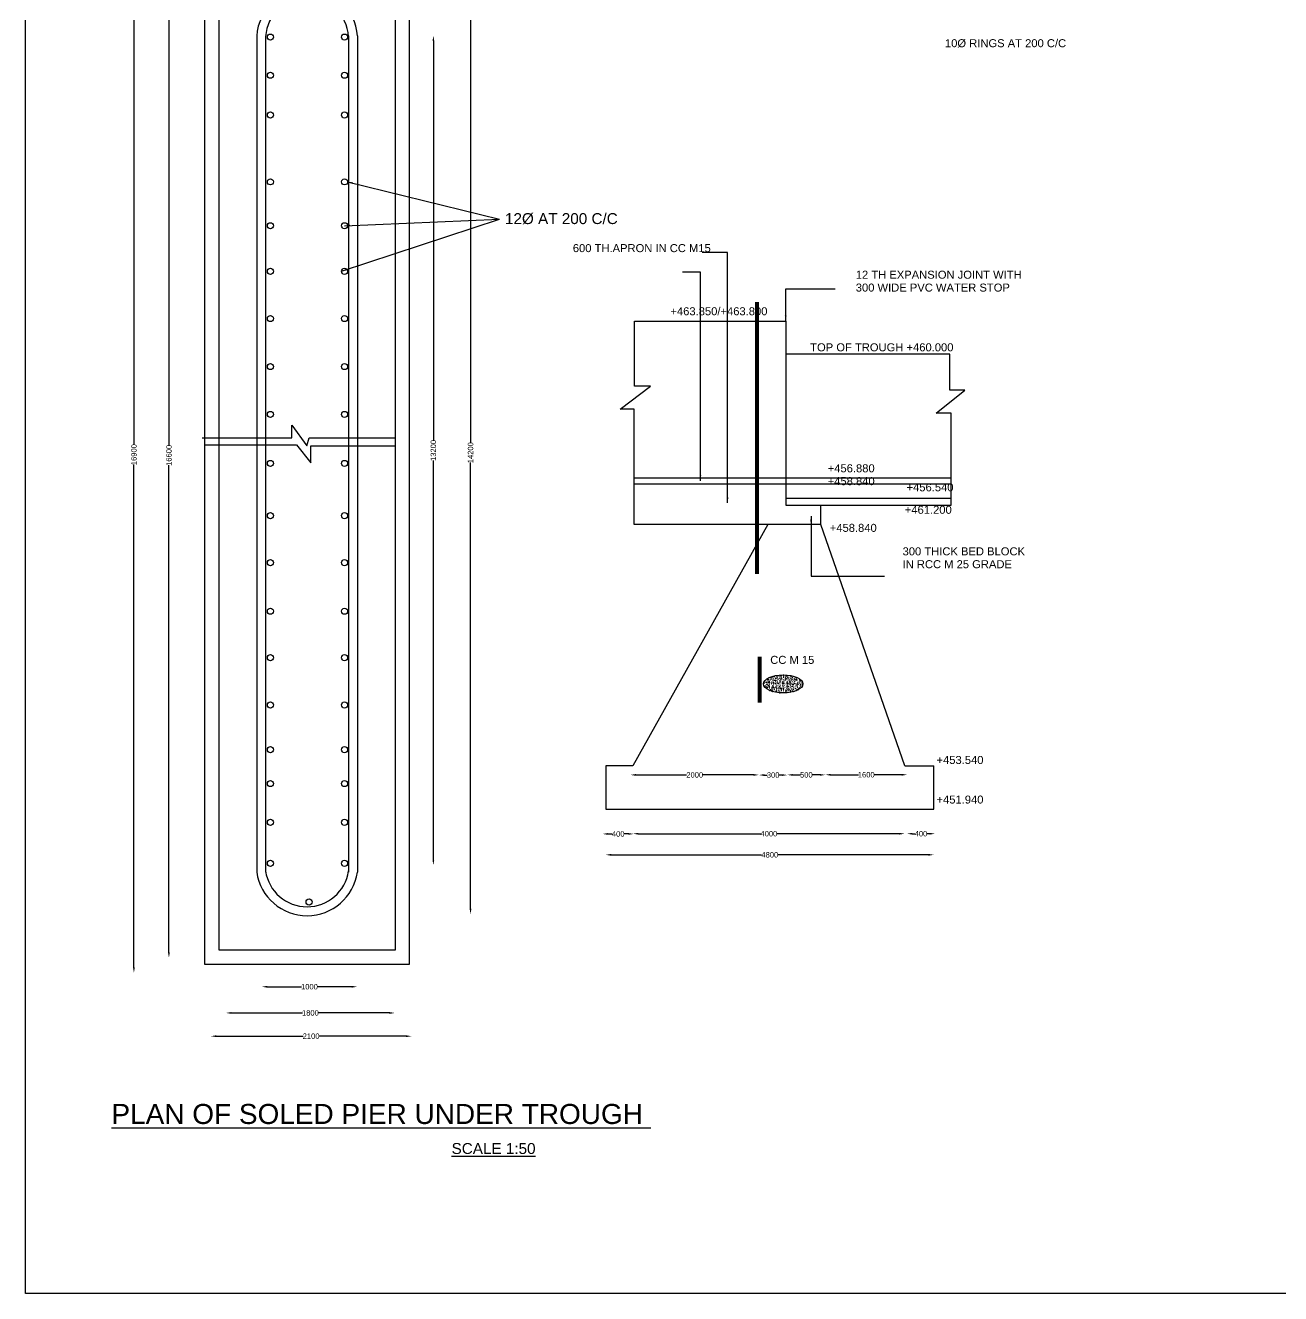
# Model space of a CAD drawing. Header units: millimetres. Extents: x 2517352 to 2536572, y 44347304 to 44361478.
# Drawn here: x 2517352 to 2526641, y 44347304 to 44356689 of the extents above; entities that cross this region are included whole.
import ezdxf

# ---------------------------------------------------------------- set-up
doc = ezdxf.new("R2010")
doc.units = ezdxf.units.MM
doc.header["$MEASUREMENT"] = 0
doc.layers.add('DRAWING', color=2, linetype='Continuous')
doc.layers.add('TEXT', color=7, linetype='Continuous')
doc.styles.get("Standard").update_dxf_attribs({"font": 'arial.ttf', "height": 40})
doc.dimstyles.get("Standard").update_dxf_attribs({"dimtxt": 40, "dimasz": 40, "dimexe": 0.18, "dimexo": 0.0625, "dimgap": 0.09, "dimtad": 0, "dimdec": 0, "dimzin": 0, "dimdsep": 46, "dimtxsty": 'Standard', "dimcen": 0.09, "dimse1": 1, "dimse2": 1, "dimadec": 0, "dimazin": 0, "dimtfac": 1, "dimtdec": 0, "dimtofl": 0, "dimtmove": 0, "dimatfit": 3, "dimfxl": 1, "dimtolj": 1, "dimtzin": 0, "dimarcsym": 0})

# ---------------------------------------------------------------- blocks, each defined once
blk = doc.blocks.new('*D78')
at = {"layer": 'Defpoints', "color": 0, "transparency": 16777216}
for p in [(2521830.4, 44351147.9), (2522779.5, 44351147.9), (2522779.5, 44351142.2)]:
    blk.add_point(p, dxfattribs=at)
at = {"layer": 'TEXT', "color": 0, "lineweight": -2, "transparency": 16777216}
for p, q in [((2521870.4, 44351142.2), (2522244.9, 44351142.2)), ((2522739.5, 44351142.2), (2522365.1, 44351142.2))]:
    blk.add_line(p, q, dxfattribs=at)
at = {"layer": 'TEXT', "color": 0, "transparency": 16777216}
for points in [[(2521870.4, 44351148.8), (2521870.4, 44351135.5), (2521830.4, 44351142.2)], [(2522739.5, 44351148.8), (2522739.5, 44351135.5), (2522779.5, 44351142.2)]]:
    blk.add_solid(points, dxfattribs=at)
at = {"layer": 'TEXT', "color": 0, "transparency": 16777216, "insert": (2522305, 44351142.2), "char_height": 40, "attachment_point": 5}
blk.add_mtext('\\A1;2000', dxfattribs=at)
blk = doc.blocks.new('*D79')
at = {"layer": 'Defpoints', "color": 0, "transparency": 16777216}
for p in [(2522779.5, 44351142.2), (2522990.8, 44351142.2), (2522990.8, 44351141.2)]:
    blk.add_point(p, dxfattribs=at)
at = {"layer": 'TEXT', "color": 0, "lineweight": -2, "transparency": 16777216}
for p, q in [((2522819.5, 44351141.2), (2522841, 44351141.2)), ((2522950.8, 44351141.2), (2522929.4, 44351141.2))]:
    blk.add_line(p, q, dxfattribs=at)
at = {"layer": 'TEXT', "color": 0, "transparency": 16777216}
for points in [[(2522819.5, 44351147.9), (2522819.5, 44351134.5), (2522779.5, 44351141.2)], [(2522950.8, 44351147.9), (2522950.8, 44351134.5), (2522990.8, 44351141.2)]]:
    blk.add_solid(points, dxfattribs=at)
at = {"layer": 'TEXT', "color": 0, "transparency": 16777216, "insert": (2522885.2, 44351141.2), "char_height": 40, "attachment_point": 5}
blk.add_mtext('\\A1;300', dxfattribs=at)
blk = doc.blocks.new('*D80')
at = {"layer": 'Defpoints', "color": 0, "transparency": 16777216}
for p in [(2522990.8, 44351141.2), (2523271.2, 44351142.5), (2523271.2, 44351141.2)]:
    blk.add_point(p, dxfattribs=at)
at = {"layer": 'TEXT', "color": 0, "lineweight": -2, "transparency": 16777216}
for p, q in [((2523030.8, 44351142.5), (2523086.8, 44351142.5)), ((2523231.2, 44351142.5), (2523175.2, 44351142.5))]:
    blk.add_line(p, q, dxfattribs=at)
at = {"layer": 'TEXT', "color": 0, "transparency": 16777216}
for points in [[(2523030.8, 44351149.1), (2523030.8, 44351135.8), (2522990.8, 44351142.5)], [(2523231.2, 44351149.1), (2523231.2, 44351135.8), (2523271.2, 44351142.5)]]:
    blk.add_solid(points, dxfattribs=at)
at = {"layer": 'TEXT', "color": 0, "transparency": 16777216, "insert": (2523131, 44351142.5), "char_height": 40, "attachment_point": 5}
blk.add_mtext('\\A1;500', dxfattribs=at)
blk = doc.blocks.new('*D81')
at = {"layer": 'Defpoints', "color": 0, "transparency": 16777216}
for p in [(2523271.2, 44351141.2), (2523877.3, 44351143.3), (2523877.3, 44351141.2)]:
    blk.add_point(p, dxfattribs=at)
at = {"layer": 'TEXT', "color": 0, "lineweight": -2, "transparency": 16777216}
for p, q in [((2523311.2, 44351143.3), (2523516.4, 44351143.3)), ((2523837.3, 44351143.3), (2523632.1, 44351143.3))]:
    blk.add_line(p, q, dxfattribs=at)
at = {"layer": 'TEXT', "color": 0, "transparency": 16777216}
for points in [[(2523311.2, 44351150), (2523311.2, 44351136.7), (2523271.2, 44351143.3)], [(2523837.3, 44351150), (2523837.3, 44351136.7), (2523877.3, 44351143.3)]]:
    blk.add_solid(points, dxfattribs=at)
at = {"layer": 'TEXT', "color": 0, "transparency": 16777216, "insert": (2523574.2, 44351143.3), "char_height": 40, "attachment_point": 5}
blk.add_mtext('\\A1;1600', dxfattribs=at)
blk = doc.blocks.new('*D82')
at = {"layer": 'Defpoints', "color": 0, "transparency": 16777216}
for p in [(2521624.1, 44350705.5), (2521853.5, 44350705.5), (2521853.5, 44350705.5)]:
    blk.add_point(p, dxfattribs=at)
at = {"layer": 'TEXT', "color": 0, "lineweight": -2, "transparency": 16777216}
for p, q in [((2521664.1, 44350705.5), (2521693.7, 44350705.5)), ((2521813.5, 44350705.5), (2521783.8, 44350705.5))]:
    blk.add_line(p, q, dxfattribs=at)
at = {"layer": 'TEXT', "color": 0, "transparency": 16777216}
for points in [[(2521664.1, 44350712.1), (2521664.1, 44350698.8), (2521624.1, 44350705.5)], [(2521813.5, 44350712.1), (2521813.5, 44350698.8), (2521853.5, 44350705.5)]]:
    blk.add_solid(points, dxfattribs=at)
at = {"layer": 'TEXT', "color": 0, "transparency": 16777216, "insert": (2521738.8, 44350705.5), "char_height": 40, "attachment_point": 5}
blk.add_mtext('\\A1;400', dxfattribs=at)
blk = doc.blocks.new('*D83')
at = {"layer": 'Defpoints', "color": 0, "transparency": 16777216}
for p in [(2523875.1, 44350705.7), (2524083.3, 44350707.1), (2524083.3, 44350705.7)]:
    blk.add_point(p, dxfattribs=at)
at = {"layer": 'TEXT', "color": 0, "lineweight": -2, "transparency": 16777216}
for p, q in [((2523915.1, 44350707.1), (2523934.2, 44350707.1)), ((2524043.3, 44350707.1), (2524024.2, 44350707.1))]:
    blk.add_line(p, q, dxfattribs=at)
at = {"layer": 'TEXT', "color": 0, "transparency": 16777216}
for points in [[(2523915.1, 44350713.7), (2523915.1, 44350700.4), (2523875.1, 44350707.1)], [(2524043.3, 44350713.7), (2524043.3, 44350700.4), (2524083.3, 44350707.1)]]:
    blk.add_solid(points, dxfattribs=at)
at = {"layer": 'TEXT', "color": 0, "transparency": 16777216, "insert": (2523979.2, 44350707.1), "char_height": 40, "attachment_point": 5}
blk.add_mtext('\\A1;400', dxfattribs=at)
blk = doc.blocks.new('*D84')
at = {"layer": 'Defpoints', "color": 0, "transparency": 16777216}
for p in [(2519101.2, 44349582.9), (2519806.7, 44349582.9), (2519806.7, 44349574.7)]:
    blk.add_point(p, dxfattribs=at)
at = {"layer": 'TEXT', "color": 0, "lineweight": -2, "transparency": 16777216}
for p, q in [((2519141.2, 44349574.7), (2519396.1, 44349574.7)), ((2519766.7, 44349574.7), (2519511.8, 44349574.7))]:
    blk.add_line(p, q, dxfattribs=at)
at = {"layer": 'TEXT', "color": 0, "transparency": 16777216}
for points in [[(2519141.2, 44349581.4), (2519141.2, 44349568), (2519101.2, 44349574.7)], [(2519766.7, 44349581.4), (2519766.7, 44349568), (2519806.7, 44349574.7)]]:
    blk.add_solid(points, dxfattribs=at)
at = {"layer": 'TEXT', "color": 0, "transparency": 16777216, "insert": (2519453.9, 44349574.7), "char_height": 40, "attachment_point": 5}
blk.add_mtext('\\A1;1000', dxfattribs=at)
blk = doc.blocks.new('*D85')
at = {"layer": 'Defpoints', "color": 0, "transparency": 16777216}
for p in [(2518836, 44349383.5), (2520085.6, 44349383.5), (2520085.6, 44349380.8)]:
    blk.add_point(p, dxfattribs=at)
at = {"layer": 'TEXT', "color": 0, "lineweight": -2, "transparency": 16777216}
for p, q in [((2518876, 44349380.8), (2519402.9, 44349380.8)), ((2520045.6, 44349380.8), (2519518.7, 44349380.8))]:
    blk.add_line(p, q, dxfattribs=at)
at = {"layer": 'TEXT', "color": 0, "transparency": 16777216}
for points in [[(2518876, 44349387.4), (2518876, 44349374.1), (2518836, 44349380.8)], [(2520045.6, 44349387.4), (2520045.6, 44349374.1), (2520085.6, 44349380.8)]]:
    blk.add_solid(points, dxfattribs=at)
at = {"layer": 'TEXT', "color": 0, "transparency": 16777216, "insert": (2519460.8, 44349380.8), "char_height": 40, "attachment_point": 5}
blk.add_mtext('\\A1;1800', dxfattribs=at)
blk = doc.blocks.new('*D86')
at = {"layer": 'Defpoints', "color": 0, "transparency": 16777216}
for p in [(2518723.8, 44349208.7), (2518723.8, 44349192.3), (2520208.7, 44349192.3)]:
    blk.add_point(p, dxfattribs=at)
at = {"layer": 'TEXT', "color": 0, "lineweight": -2, "transparency": 16777216}
for p, q in [((2518763.8, 44349208.7), (2519406.2, 44349208.7)), ((2520168.7, 44349208.7), (2519526.3, 44349208.7))]:
    blk.add_line(p, q, dxfattribs=at)
at = {"layer": 'TEXT', "color": 0, "transparency": 16777216}
for points in [[(2518763.8, 44349215.4), (2518763.8, 44349202), (2518723.8, 44349208.7)], [(2520168.7, 44349215.4), (2520168.7, 44349202), (2520208.7, 44349208.7)]]:
    blk.add_solid(points, dxfattribs=at)
at = {"layer": 'TEXT', "color": 0, "transparency": 16777216, "insert": (2519466.2, 44349208.7), "char_height": 40, "attachment_point": 5}
blk.add_mtext('\\A1;2100', dxfattribs=at)
blk = doc.blocks.new('*D87')
at = {"layer": 'Defpoints', "color": 0, "transparency": 16777216}
for p in [(2518099.8, 44357347), (2518099.8, 44349677.8), (2518154.9, 44349677.8)]:
    blk.add_point(p, dxfattribs=at)
at = {"layer": 'TEXT', "color": 0, "lineweight": -2, "transparency": 16777216}
for p, q in [((2518154.9, 44357307), (2518154.9, 44353585.8)), ((2518154.9, 44349717.8), (2518154.9, 44353439))]:
    blk.add_line(p, q, dxfattribs=at)
at = {"layer": 'TEXT', "color": 0, "transparency": 16777216}
for points in [[(2518148.2, 44357307), (2518161.6, 44357307), (2518154.9, 44357347)], [(2518148.2, 44349717.8), (2518161.6, 44349717.8), (2518154.9, 44349677.8)]]:
    blk.add_solid(points, dxfattribs=at)
at = {"layer": 'TEXT', "color": 0, "transparency": 16777216, "insert": (2518154.9, 44353512.4), "char_height": 40, "attachment_point": 5, "rotation": 90}
blk.add_mtext('\\A1;16900', dxfattribs=at)
blk = doc.blocks.new('*D88')
at = {"layer": 'Defpoints', "color": 0, "transparency": 16777216}
for p in [(2518414.1, 44357225.1), (2518462, 44357225.1), (2518462, 44349788.8)]:
    blk.add_point(p, dxfattribs=at)
at = {"layer": 'TEXT', "color": 0, "lineweight": -2, "transparency": 16777216}
for p, q in [((2518414.1, 44357185.1), (2518414.1, 44353580.3)), ((2518414.1, 44349828.8), (2518414.1, 44353433.5))]:
    blk.add_line(p, q, dxfattribs=at)
at = {"layer": 'TEXT', "color": 0, "transparency": 16777216}
for points in [[(2518407.4, 44357185.1), (2518420.7, 44357185.1), (2518414.1, 44357225.1)], [(2518407.4, 44349828.8), (2518420.7, 44349828.8), (2518414.1, 44349788.8)]]:
    blk.add_solid(points, dxfattribs=at)
at = {"layer": 'TEXT', "color": 0, "transparency": 16777216, "insert": (2518414.1, 44353506.9), "char_height": 40, "attachment_point": 5, "rotation": 90}
blk.add_mtext('\\A1;16600', dxfattribs=at)
blk = doc.blocks.new('*D89')
at = {"layer": 'Defpoints', "color": 0, "transparency": 16777216}
for p in [(2520622.7, 44356941), (2520622.7, 44350112.1), (2520646, 44350112.1)]:
    blk.add_point(p, dxfattribs=at)
at = {"layer": 'TEXT', "color": 0, "lineweight": -2, "transparency": 16777216}
for p, q in [((2520646, 44356901), (2520646, 44353599.9)), ((2520646, 44350152.1), (2520646, 44353453.1))]:
    blk.add_line(p, q, dxfattribs=at)
at = {"layer": 'TEXT', "color": 0, "transparency": 16777216}
for points in [[(2520639.3, 44356901), (2520652.7, 44356901), (2520646, 44356941)], [(2520639.3, 44350152.1), (2520652.7, 44350152.1), (2520646, 44350112.1)]]:
    blk.add_solid(points, dxfattribs=at)
at = {"layer": 'TEXT', "color": 0, "transparency": 16777216, "insert": (2520646, 44353526.5), "char_height": 40, "attachment_point": 5, "rotation": 90}
blk.add_mtext('\\A1;14200', dxfattribs=at)
blk = doc.blocks.new('*D90')
at = {"layer": 'Defpoints', "color": 0, "transparency": 16777216}
for p in [(2520370.9, 44356612.8), (2520410.5, 44356612.8), (2520410.5, 44350473.7)]:
    blk.add_point(p, dxfattribs=at)
at = {"layer": 'TEXT', "color": 0, "lineweight": -2, "transparency": 16777216}
for p, q in [((2520370.9, 44356572.8), (2520370.9, 44353616.7)), ((2520370.9, 44350513.7), (2520370.9, 44353469.8))]:
    blk.add_line(p, q, dxfattribs=at)
at = {"layer": 'TEXT', "color": 0, "transparency": 16777216}
for points in [[(2520364.2, 44356572.8), (2520377.6, 44356572.8), (2520370.9, 44356612.8)], [(2520364.2, 44350513.7), (2520377.6, 44350513.7), (2520370.9, 44350473.7)]]:
    blk.add_solid(points, dxfattribs=at)
at = {"layer": 'TEXT', "color": 0, "transparency": 16777216, "insert": (2520370.9, 44353543.2), "char_height": 40, "attachment_point": 5, "rotation": 90}
blk.add_mtext('\\A1;13200', dxfattribs=at)
blk = doc.blocks.new('*D91')
at = {"layer": 'Defpoints', "color": 0, "transparency": 16777216}
for p in [(2521848, 44351209.6), (2523859.4, 44351209.6), (2523859.4, 44350707.1)]:
    blk.add_point(p, dxfattribs=at)
at = {"layer": 'DRAWING', "color": 0, "lineweight": -2, "transparency": 16777216}
for p, q in [((2521888, 44350707.1), (2522793.2, 44350707.1)), ((2523819.4, 44350707.1), (2522914.3, 44350707.1))]:
    blk.add_line(p, q, dxfattribs=at)
at = {"layer": 'DRAWING', "color": 0, "transparency": 16777216}
for points in [[(2521888, 44350713.7), (2521888, 44350700.4), (2521848, 44350707.1)], [(2523819.4, 44350713.7), (2523819.4, 44350700.4), (2523859.4, 44350707.1)]]:
    blk.add_solid(points, dxfattribs=at)
at = {"layer": 'DRAWING', "color": 0, "transparency": 16777216, "insert": (2522853.7, 44350707.1), "char_height": 40, "attachment_point": 5}
blk.add_mtext('\\A1;4000', dxfattribs=at)
blk = doc.blocks.new('*D92')
at = {"layer": 'Defpoints', "color": 0, "transparency": 16777216}
for p in [(2521646.8, 44350888.4), (2524074.5, 44350888.4), (2524074.5, 44350550.9)]:
    blk.add_point(p, dxfattribs=at)
at = {"layer": 'DRAWING', "color": 0, "lineweight": -2, "transparency": 16777216}
for p, q in [((2521686.8, 44350550.9), (2522800.1, 44350550.9)), ((2524034.5, 44350550.9), (2522921.2, 44350550.9))]:
    blk.add_line(p, q, dxfattribs=at)
at = {"layer": 'DRAWING', "color": 0, "transparency": 16777216}
for points in [[(2521686.8, 44350557.6), (2521686.8, 44350544.2), (2521646.8, 44350550.9)], [(2524034.5, 44350557.6), (2524034.5, 44350544.2), (2524074.5, 44350550.9)]]:
    blk.add_solid(points, dxfattribs=at)
at = {"layer": 'DRAWING', "color": 0, "transparency": 16777216, "insert": (2522860.7, 44350550.9), "char_height": 40, "attachment_point": 5}
blk.add_mtext('\\A1;4800', dxfattribs=at)

msp = doc.modelspace()

# ---------------------------------------------------------------- hatches: boundary and pattern name
at = {"layer": 'DRAWING'}
h = msp.add_hatch(dxfattribs=at)
h.set_pattern_fill('AR-CONC', color=0, scale=5, style=0)
h.set_pattern_definition([(50, (-78.786, 1349.207), (35.86300913, -3.13760675), [3.75, -41.25]), (355, (-78.786, 1349.207), (-6.93756668, 37.609606685), [3, -33]), (100.4514, (-75.798, 1348.945), (28.925469086, 34.471977103), [3.1870095, -35.0571056]), (46.1842, (-78.786, 1359.207), (53.36205243, -8.275950716), [5.625, -61.875]), (96.6356, (-74.34, 1358.517), (46.73313528, 48.705893545), [4.7805144, -52.58565]), (351.1842, (-78.786, 1359.207), (46.73309726, 48.705930046), [4.5, -49.5]), (21, (-73.786, 1356.707), (29.845352606, -20.130944533), [3.75, -41.25]), (326, (-73.786, 1356.707), (12.165766596, 36.257502252), [3, -33]), (71.4514, (-71.3, 1355.03), (42.01113143, 16.126524835), [3.1870095, -35.0571056]), (37.5, (-78.786, 1349.207), (0.607992766, 16.6446926916), [0, -32.6, 0, -33.5, 0, -33.125]), (7.5, (-78.786, 1349.207), (13.153476872, 19.720585594), [0, -19.1, 0, -31.85, 0, -12.625]), (327.5, (-89.936, 1349.207), (26.6911218086, -1.1277435867), [0, -12.5, 0, -39, 0, -51.75]), (317.5, (-94.936, 1349.207), (29.159308467, 5.005249117), [0, -16.25, 0, -25.9, 0, -36.75])])
edge = h.paths.add_edge_path()
edge.add_ellipse((2522960.2, 44351815.7), major_axis=(-145.9, 0), ratio=0.458584, start_angle=0, end_angle=360)

# ---------------------------------------------------------------- linework, layer by layer
at = {"layer": 'DRAWING', "color": 0}
for points in [[(2517351.6, 44361477.7), (2536399.8, 44361477.7), (2536399.8, 44347303.7), (2517351.6, 44347303.7)], [(2518679.9, 44357338.3), (2520192.9, 44357338.3), (2520192.9, 44349739.9), (2518679.9, 44349739.9)], [(2518785.6, 44357232.7), (2520087.3, 44357232.7), (2520087.3, 44349845.5), (2518785.6, 44349845.5)]]:
    msp.add_lwpolyline(points, close=True, dxfattribs=at)
for points in [[(2519064, 44356610.4), (2519064, 44350422.3)], [(2519129.8, 44356610.4), (2519129.8, 44350422.3)], [(2519743, 44356610.4), (2519743, 44350422.3)], [(2519808.9, 44356610.4), (2519808.9, 44350422.3)], [(2522758, 44352629.5), (2522758, 44354640.8)], [(2522767.7, 44352629.5), (2522767.7, 44354640.8)], [(2522777.3, 44352629.5), (2522777.3, 44354640.8)], [(2522846.5, 44352994.9), (2521857.6, 44352994.9), (2521857.6, 44353849.2), (2521753.8, 44353849.2), (2521976.8, 44354019.6), (2521859.6, 44354019.6), (2521859.6, 44354500), (2522978.2, 44354500), (2522978.2, 44353137.9), (2524203.9, 44353137.9), (2524203.9, 44353819.5), (2524091.1, 44353819.5), (2524303.2, 44353988.5), (2524192.2, 44353988.5), (2524192.2, 44354256.8), (2522978.2, 44354256.8)], [(2521857.6, 44353340.2), (2524203.9, 44353340.2)], [(2521857.6, 44353296.3), (2524203.9, 44353296.3)], [(2522978.2, 44353191.4), (2524203.9, 44353191.4)], [(2523859.4, 44351209.6), (2523239, 44352994.9), (2522846.5, 44352994.9), (2521848, 44351209.6)], [(2522774.8, 44352017.2), (2522774.8, 44351678.1)], [(2522784.4, 44352017.2), (2522784.4, 44351678.1)], [(2522794, 44352017.2), (2522794, 44351678.1)], [(2521848, 44351209.6), (2521646.8, 44351209.6), (2521646.8, 44350888.4), (2524074.5, 44350888.4)], [(2523859.4, 44351209.6), (2524074.5, 44351209.6)], [(2524074.5, 44350888.4), (2524074.5, 44351209.6)]]:
    msp.add_lwpolyline(points, dxfattribs=at)
for centre in [(2519165.4, 44356602.1), (2519713.4, 44356602.1), (2519165.4, 44356319.9), (2519713.4, 44356319.9), (2519165.4, 44356025.4), (2519713.4, 44356025.4), (2519165.4, 44355531), (2519713.4, 44355531), (2519165.4, 44355206.1), (2519713.4, 44355206.1), (2519165.4, 44354869.1), (2519713.4, 44354869.1), (2519165.4, 44354519.6), (2519713.4, 44354519.6), (2519165.4, 44354164.3), (2519713.4, 44354164.3), (2519165.4, 44353809.7), (2519713.4, 44353809.7), (2519165.4, 44353447), (2519713.4, 44353447), (2519165.4, 44353061.1), (2519713.4, 44353061.1), (2519165.4, 44352713.3), (2519713.4, 44352713.3), (2519165.4, 44352353.8), (2519713.4, 44352353.8), (2519165.4, 44352009.6), (2519713.4, 44352009.6), (2519165.4, 44351660), (2519713.4, 44351660), (2519165.4, 44351328.9), (2519713.4, 44351328.9), (2519165.4, 44351078.3), (2519713.4, 44351078.3), (2519165.4, 44350791.4), (2519713.4, 44350791.4), (2519165.4, 44350488), (2519713.4, 44350488), (2519451.1, 44350202)]:
    msp.add_circle(centre, 22.7, dxfattribs=at)
for centre, radius, start, end in [((2519436.4, 44356587), 373.2, 3.58549, 176.41451), ((2519436.4, 44356587), 307.3, 3.58549, 176.41451), ((2519436.4, 44350476.8), 376.4, 188.32141, 351.67859), ((2519436.4, 44350476.8), 310.6, 188.32141, 351.67859)]:
    msp.add_arc(centre, radius, start, end, dxfattribs=at)
msp.add_ellipse((2522960.2, 44351815.7), major_axis=(-145.9, 0), ratio=0.458584, dxfattribs=at)
at = {"layer": 'TEXT', "color": 0}
for points in [[(2518659.4, 44353636.6), (2519324, 44353636.6), (2519324, 44353729.9), (2519434.5, 44353577.5), (2519451.6, 44353636.6), (2520087.3, 44353636.6)], [(2518679.9, 44353584.7), (2519357.3, 44353584.7), (2519465, 44353452.4), (2519465, 44353577.8), (2520087.3, 44353577.8)], [(2523239, 44352994.9), (2523239, 44353137.9)]]:
    msp.add_lwpolyline(points, dxfattribs=at)

# ---------------------------------------------------------------- texts
for s, height, p in [('10Ø RINGS AT 200 C/C ', 59.244, (2524156.7, 44356527.2)), ('12Ø AT 200 C/C ', 80.82, (2520900.9, 44355218.5)), ('600 TH.APRON IN CC M15 ', 59.244, (2521402.9, 44355010.9)), ('12 TH EXPANSION JOINT WITH ', 59.244, (2523496.8, 44354814.1)), ('300 WIDE PVC WATER STOP ', 59.244, (2523496.8, 44354718.9)), ('+463.850/+463.800', 59.244, (2522125.1, 44354543.7)), ('TOP OF TROUGH +460.000', 59.244, (2523159.6, 44354276.9)), ('+456.880', 59.24, (2523289.1, 44353381.6)), ('+458.840', 59.24, (2523289.1, 44353286.4)), ('+456.540', 59.24, (2523872.5, 44353240.9)), ('+461.200', 59.24, (2523859.5, 44353074.7)), ('+458.840', 59.24, (2523304.4, 44352940.9)), ('300 THICK BED BLOCK ', 59.244, (2523843.1, 44352767.1)), ('IN RCC M 25 GRADE ', 59.244, (2523843.1, 44352671.9)), ('CC M 15 ', 59.24, (2522863.7, 44351963.9)), ('+453.540', 59.24, (2524094.3, 44351223.3)), ('+451.940', 59.24, (2524094.3, 44350930.2)), ('%%UPLAN OF SOLED PIER UNDER TROUGH ', 148.171, (2517988.6, 44348559.1)), ('%%USCALE 1:50', 80.82, (2520505.8, 44348337.2))]:
    msp.add_text(s, height=height, dxfattribs=at).set_placement(p)

# ---------------------------------------------------------------- dimensions: what is measured, and where the dimension line sits
at = {"layer": 'DRAWING', "color": 0}
for base, p1, p2, text, picture, middle in [((2523859.4, 44350707.1), (2521848, 44351209.6), (2523859.4, 44351209.6), '4000', '*D91', (2522853.7, 44350707.1)), ((2524074.5, 44350550.9), (2521646.8, 44350888.4), (2524074.5, 44350888.4), '4800', '*D92', (2522860.7, 44350550.9))]:
    dim = msp.add_linear_dim(base=base, p1=p1, p2=p2, text=text, dimstyle='Standard', dxfattribs=at)
    dim.commit()
    dim.dimension.update_dxf_attribs({"geometry": picture, "text_midpoint": middle})
at = {"layer": 'TEXT', "color": 0}
for base, p1, p2, text, picture, middle in [((2518154.9, 44349677.8), (2518099.8, 44357347), (2518099.8, 44349677.8), '16900', '*D87', (2518154.9, 44353512.4)), ((2518414.1, 44357225.1), (2518462, 44349788.8), (2518462, 44357225.1), '16600', '*D88', (2518414.1, 44353506.9)), ((2520646, 44350112.1), (2520622.7, 44356941), (2520622.7, 44350112.1), '14200', '*D89', (2520646, 44353526.5)), ((2520370.9, 44356612.8), (2520410.5, 44350473.7), (2520410.5, 44356612.8), '13200', '*D90', (2520370.9, 44353543.2))]:
    dim = msp.add_linear_dim(base=base, p1=p1, p2=p2, angle=90, text=text, dimstyle='Standard', dxfattribs=at)
    dim.commit()
    dim.dimension.update_dxf_attribs({"geometry": picture, "text_midpoint": middle})
for base, p1, p2, text, picture, middle in [((2522779.5, 44351142.2), (2521830.4, 44351147.9), (2522779.5, 44351147.9), '2000', '*D78', (2522305, 44351142.2)), ((2522990.8, 44351141.2), (2522779.5, 44351142.2), (2522990.8, 44351142.2), '300', '*D79', (2522885.2, 44351141.2)), ((2523271.2, 44351142.5), (2522990.8, 44351141.2), (2523271.2, 44351141.2), '500', '*D80', (2523131, 44351142.5)), ((2523877.3, 44351143.3), (2523271.2, 44351141.2), (2523877.3, 44351141.2), '1600', '*D81', (2523574.2, 44351143.3)), ((2521853.5, 44350705.5), (2521624.1, 44350705.5), (2521853.5, 44350705.5), '400', '*D82', (2521738.8, 44350705.5)), ((2524083.3, 44350707.1), (2523875.1, 44350705.7), (2524083.3, 44350705.7), '400', '*D83', (2523979.2, 44350707.1)), ((2519806.7, 44349574.7), (2519101.2, 44349582.9), (2519806.7, 44349582.9), '1000', '*D84', (2519453.9, 44349574.7)), ((2520085.6, 44349380.8), (2518836, 44349383.5), (2520085.6, 44349383.5), '1800', '*D85', (2519460.8, 44349380.8)), ((2518723.8, 44349208.7), (2520208.7, 44349192.3), (2518723.8, 44349192.3), '2100', '*D86', (2519466.2, 44349208.7))]:
    dim = msp.add_linear_dim(base=base, p1=p1, p2=p2, text=text, dimstyle='Standard', dxfattribs=at)
    dim.commit()
    dim.dimension.update_dxf_attribs({"geometry": picture, "text_midpoint": middle})

# ---------------------------------------------------------------- leaders
for points in [[(2519736.2, 44355531), (2520860.1, 44355255.3)], [(2519690.7, 44354869.1), (2520860.1, 44355255.3)], [(2519713.4, 44355206.1), (2520860.1, 44355255.3)], [(2522548.1, 44353156.3), (2522548.1, 44355009.2), (2522361, 44355009.2)], [(2522346.8, 44353318.8), (2522346.8, 44354863.7), (2522215.4, 44354863.7)], [(2522978.2, 44354500), (2522978.2, 44354740.1), (2523344.4, 44354740.1)], [(2523165.6, 44353056), (2523165.6, 44352613.2), (2523709.8, 44352613.2)]]:
    msp.add_leader(points, dimstyle='Standard', override={"dimgap": 0.09, "dimtad": 0}, dxfattribs=at)

doc.saveas('drawing.dxf')
